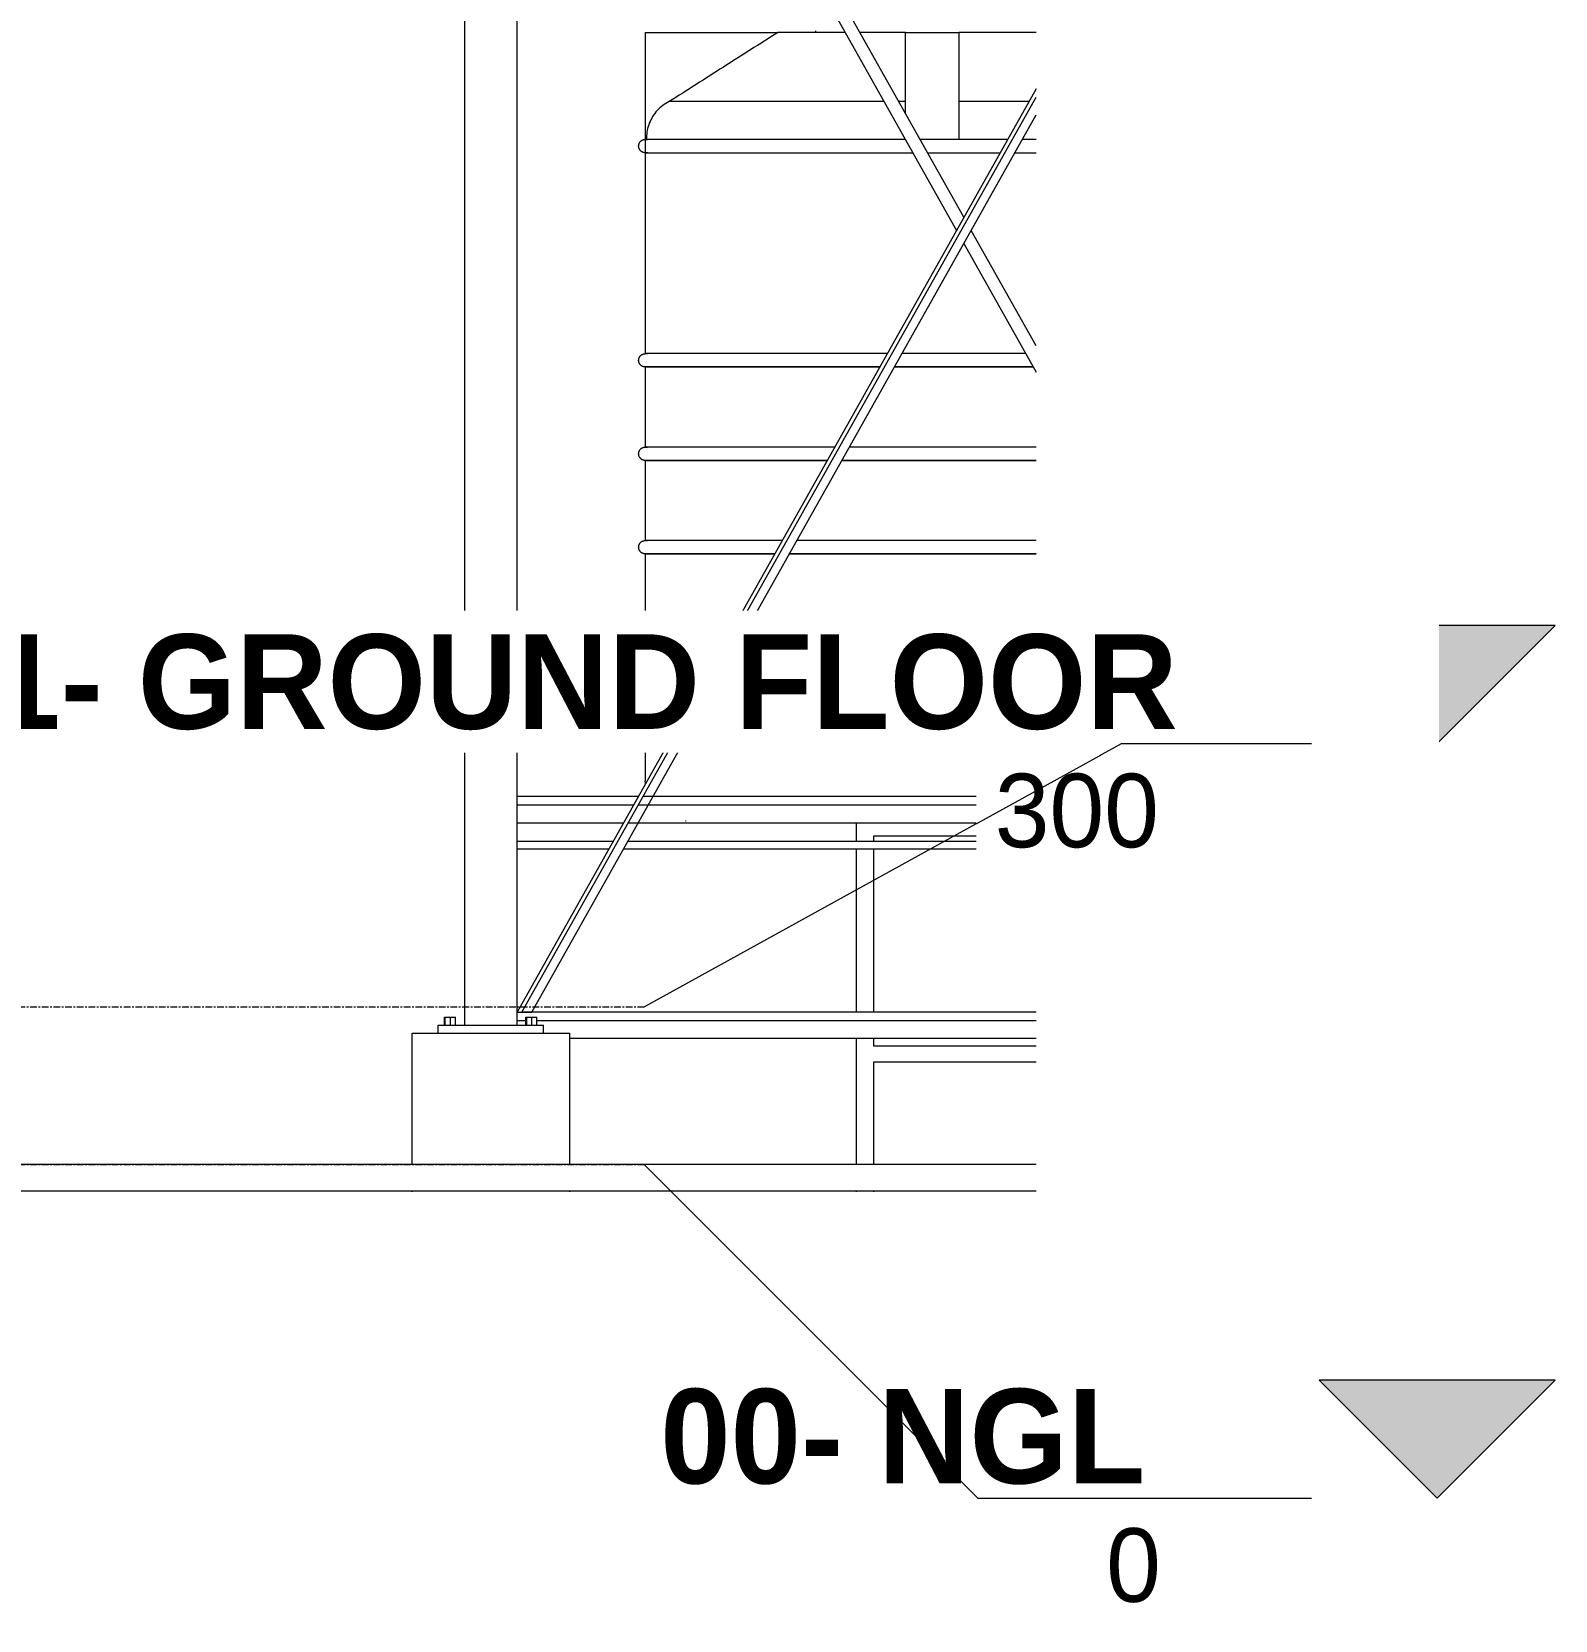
# Model space of a CAD drawing. Header units: inches. Extents: x 22 to 382261, y 22 to 371281.
# Drawn here: x 179547 to 182446, y 139423 to 142446 of the extents above; entities that cross this region are included whole.
import ezdxf

# ---------------------------------------------------------------- set-up
doc = ezdxf.new("R2010")
doc.units = ezdxf.units.IN
doc.header["$MEASUREMENT"] = 0
doc.linetypes.add('Grid Line 1_2_', pattern=[22.225, 12.7, -3.175, 3.175, -3.175])
for name, color, linetype, lineweight in [('A-FLOR', 192, 'Continuous', 9), ('A-FLOR-LEVL', 51, 'Continuous', 9), ('P-PIPE', 3, 'Continuous', 9)]:
    doc.layers.add(name, color=color, linetype=linetype, lineweight=lineweight)
doc.styles.add('Century Gothic', font='GOTHIC.TTF', dxfattribs={"height": 255})
doc.styles.add('Century Gothic_B', font='GOTHICB.TTF', dxfattribs={"height": 510})

# ---------------------------------------------------------------- blocks, each defined once
blk = doc.blocks.new('96M_High_Galvanize_Water_Tank_Frame_22788 - 96M_High_Galvanize_Water_Tank_Frame_22788-498790-Approach Elevation')
at = {"layer": 'P-PIPE'}
for p, q in [((10129.3, 6615), (10129.3, 265)), ((10229.3, 265), (10229.3, 6615)), ((11079.3, 1802.5), (10229.3, 3315)), ((10229.3, 3265), (11065.3, 1777.5)), ((10473.2, 2153.9), (10473.2, 1950.7)), ((10473.2, 2153.9), (10725.2, 2153.9)), ((10853.4, 2153.9), (10725.2, 2153.9)), ((10797.1, 2157), (10797.1, 2153.9)), ((10968.5, 2153.9), (10882, 2153.9)), ((10968.5, 1999.7), (10968.5, 2153.9)), ((10968.5, 2153.9), (11070.1, 2153.9)), ((11217.3, 2153.9), (11070.1, 2153.9)), ((11070.1, 2153.9), (11070.1, 1950.7)), ((11216.8, 2047.1), (10229.3, 290)), ((10238.3, 290), (11216.8, 2031.1)), ((10257.4, 289.9), (11216.8, 1997.1)), ((10927.5, 2022.4), (10518.5, 2022.4)), ((10968.5, 2022.4), (10955.7, 2022.4)), ((11202.9, 2022.4), (11070.1, 2022.4)), ((10473.2, 1950.7), (10473.2, 1542.9)), ((10473.2, 1950.7), (10475.6, 1950.7)), ((10475.6, 1953.9), (10475.6, 1950.7)), ((10489.3, 1950.7), (10486.9, 1950.7)), ((10518.1, 1950.7), (10508.4, 1950.7)), ((10554.7, 1950.7), (10540.3, 1950.7)), ((10599.7, 1950.7), (10582.1, 1950.7)), ((10652.5, 1950.7), (10634.5, 1950.7)), ((10711.7, 1950.7), (10708.1, 1950.7)), ((10799, 1950.7), (10777.6, 1950.7)), ((10874.9, 1950.7), (10848.1, 1950.7)), ((10951, 1950.7), (10922.5, 1950.7)), ((11019.3, 1950.7), (10996.1, 1950.7)), ((11070.1, 1950.7), (11019.3, 1950.7)), ((11120.7, 1950.7), (11086.4, 1950.7)), ((11197.2, 1950.7), (11190.9, 1950.7)), ((10473.2, 1926), (10473.2, 1542.9)), ((10473.3, 1925.3), (10473.2, 1925.3)), ((10486.9, 1925.3), (10489.1, 1925.3)), ((10508.6, 1925.3), (10517.6, 1925.3)), ((10540.7, 1925.3), (10554.2, 1925.3)), ((10582.8, 1925.3), (10599.2, 1925.3)), ((10635.3, 1925.3), (10652.2, 1925.3)), ((10708.3, 1925.3), (10711.7, 1925.3)), ((10777.9, 1925.3), (10797.9, 1925.3)), ((10848.7, 1925.3), (10873.9, 1925.3)), ((10923.5, 1925.3), (10950.2, 1925.3)), ((11087.3, 1925.3), (11119.5, 1925.3)), ((11176.5, 1925.3), (11196.1, 1925.3)), ((11216.8, 1557.9), (11093.4, 1777.5)), ((11079.3, 1752.5), (11216.8, 1507.9)), ((10473.2, 1542.9), (10473.7, 1542.9)), ((10474.8, 1542.9), (10473.2, 1542.9)), ((10933.3, 1542.9), (10473.2, 1542.9)), ((11019.3, 1542.9), (10961.4, 1542.9)), ((11197.5, 1542.9), (11019.3, 1542.9)), ((10473.2, 1517.5), (10473.7, 1517.5)), ((10473.2, 1517.5), (10473.2, 1365.1)), ((10474.8, 1517.5), (10473.2, 1517.5)), ((10473.2, 1517.5), (10473.2, 1365.1)), ((10918.9, 1517.5), (10473.2, 1517.5)), ((11019.3, 1517.5), (10947.2, 1517.5)), ((11212, 1517.5), (11019.3, 1517.5)), ((10473.2, 1365.1), (10473.7, 1365.1)), ((10474.8, 1365.1), (10473.2, 1365.1)), ((10833, 1365.1), (10473.2, 1365.1)), ((11019.3, 1365.1), (10861.5, 1365.1)), ((11217.3, 1365.1), (11019.3, 1365.1)), ((10473.2, 1339.7), (10473.7, 1339.7)), ((10473.2, 1339.7), (10473.2, 1187.3)), ((10474.8, 1339.7), (10473.2, 1339.7)), ((10473.2, 1339.7), (10473.2, 1187.3)), ((10818.7, 1339.7), (10473.2, 1339.7)), ((11019.3, 1339.7), (10847, 1339.7)), ((11217.3, 1339.7), (11019.3, 1339.7)), ((10473.2, 1187.3), (10473.7, 1187.3)), ((10474.8, 1187.3), (10473.2, 1187.3)), ((10732.9, 1187.3), (10473.2, 1187.3)), ((11019.3, 1187.3), (10761, 1187.3)), ((11217.3, 1187.3), (11019.3, 1187.3)), ((10473.2, 1161.9), (10473.7, 1161.9)), ((10473.2, 1161.9), (10473.2, 1009.5)), ((10474.8, 1161.9), (10473.2, 1161.9)), ((10473.2, 1161.9), (10473.2, 1009.5)), ((10719, 1161.9), (10473.2, 1161.9)), ((11019.3, 1161.9), (10746.6, 1161.9)), ((11217.3, 1161.9), (11019.3, 1161.9)), ((10473.2, 1009.5), (10473.7, 1009.5)), ((10474.8, 1009.5), (10473.2, 1009.5)), ((10632.8, 1009.5), (10473.2, 1009.5)), ((11019.3, 1009.5), (10661.1, 1009.5)), ((11217.3, 1009.5), (11019.3, 1009.5)), ((10473.2, 984.1), (10473.7, 984.1)), ((10473.2, 984.1), (10473.2, 831.7)), ((10474.8, 984.1), (10473.2, 984.1)), ((10473.2, 984.1), (10473.2, 831.7)), ((10618.3, 984.1), (10473.2, 984.1)), ((11019.3, 984.1), (10647.9, 984.1)), ((11217.3, 984.1), (11019.3, 984.1)), ((10473.2, 831.7), (10473.7, 831.7)), ((10474.8, 831.7), (10473.2, 831.7)), ((10532.5, 831.7), (10473.2, 831.7)), ((11019.3, 831.7), (10560.7, 831.7)), ((11217.3, 831.7), (11019.3, 831.7)), ((10473.2, 806.3), (10473.7, 806.3)), ((10473.2, 806.3), (10473.2, 730.1)), ((10474.8, 806.3), (10473.2, 806.3)), ((10473.2, 806.3), (10473.2, 730.1)), ((10518.4, 806.3), (10473.2, 806.3)), ((11019.3, 806.3), (10547.4, 806.3)), ((11217.3, 806.3), (11019.3, 806.3)), ((10459.7, 700), (10229.3, 700)), ((10459.7, 700), (10229.3, 700)), ((11216.8, 700), (10469.9, 700)), ((11216.8, 700), (10469.9, 700)), ((10229.3, 684), (10450.7, 684)), ((10459.7, 684), (11216.8, 684)), ((10229.3, 650), (10431.6, 650)), ((10440.6, 650), (11216.8, 650)), ((10550, 653.9), (10549.5, 653.9)), ((10549.8, 653.9), (10550.9, 653.9)), ((10874.3, 650), (10874.3, 615)), ((10229.3, 615), (10412, 615)), ((10440.1, 615), (11216.8, 615)), ((10908.2, 615), (10908.2, 625)), ((10908.2, 625), (11216.8, 625)), ((10403.5, 600), (10229.3, 600)), ((11216.8, 600), (10431.6, 600)), ((10874.3, 600), (10874.3, 290)), ((10908.2, 290), (10908.2, 600)), ((10090.9, 280), (10091.9, 280)), ((10090.9, 265), (10090.9, 280)), ((10091.9, 280), (10102.4, 280)), ((10091.9, 280), (10091.9, 265)), ((10102.4, 280), (10111.8, 280)), ((10102.4, 265), (10102.4, 280)), ((10111.8, 265), (10111.8, 280)), ((10229.3, 290), (10238.3, 290)), ((10229.3, 289.9), (10257.4, 289.9)), ((10229.3, 274), (10245.9, 274)), ((11216.8, 290), (10238.3, 290)), ((11216.8, 290), (10238.3, 290)), ((10245.9, 280), (10246.9, 280)), ((10245.9, 265), (10245.9, 280)), ((10246.9, 280), (10257.4, 280)), ((10246.9, 280), (10246.9, 265)), ((10257.4, 280), (10266.8, 280)), ((10257.4, 265), (10257.4, 280)), ((10266.8, 265), (10266.8, 280)), ((10266.8, 274), (11216.8, 274)), ((10029.3, 250), (10329.3, 250)), ((10029.3, 0), (10029.3, 250)), ((10079.3, 265), (10279.3, 265)), ((10079.3, 250), (10079.3, 265)), ((10279.3, 250), (10279.3, 265)), ((10329.3, 0), (10329.3, 250)), ((10329.3, 240), (11216.8, 240)), ((10874.3, 240), (10874.3, 0)), ((10908.2, 225), (10908.2, 240)), ((11216.8, 225), (10908.2, 225)), ((10908.2, 0), (10908.2, 195)), ((10908.2, 195), (11216.8, 195)), ((10029.3, -52.1), (10029.3, -50)), ((10329.3, -52.1), (10329.3, -50)), ((10874.3, -50), (10874.3, -52.1)), ((10908.2, -52.1), (10908.2, -50))]:
    blk.add_line(p, q, dxfattribs=at)
at = {"layer": 'P-PIPE', "flags": 128}
for points in [[(10473.2, 1925.3), (10472.7, 1925.3), (10472.2, 1925.3), (10471.7, 1925.3), (10471.2, 1925.4), (10470.7, 1925.5), (10470.2, 1925.6), (10469.7, 1925.7), (10469.2, 1925.9), (10468.8, 1926.1), (10468.3, 1926.3), (10467.8, 1926.5), (10467.4, 1926.7), (10466.9, 1926.9), (10466.5, 1927.2), (10466.1, 1927.5), (10465.6, 1927.8), (10465.2, 1928.1), (10464.9, 1928.4), (10464.5, 1928.7), (10464.1, 1929.1), (10463.8, 1929.5), (10463.4, 1929.9), (10463.1, 1930.3), (10462.8, 1930.7), (10462.5, 1931.1), (10462.3, 1931.5), (10462, 1932), (10461.8, 1932.4), (10461.6, 1932.9), (10461.4, 1933.3), (10461.2, 1933.8), (10461.1, 1934.3), (10460.9, 1934.8), (10460.8, 1935.3), (10460.7, 1935.8), (10460.6, 1936.3), (10460.6, 1936.8), (10460.5, 1937.3), (10460.5, 1937.8), (10460.5, 1938.3), (10460.6, 1938.8), (10460.6, 1939.3), (10460.7, 1939.8), (10460.8, 1940.3), (10460.9, 1940.8), (10461, 1941.3), (10461.1, 1941.8), (10461.3, 1942.3), (10461.5, 1942.8), (10461.7, 1943.2), (10461.9, 1943.7), (10462.1, 1944.1), (10462.4, 1944.6), (10462.7, 1945), (10463, 1945.4), (10463.3, 1945.8), (10463.6, 1946.2), (10463.9, 1946.6), (10464.3, 1947), (10464.6, 1947.3), (10465, 1947.7), (10465.4, 1948), (10465.8, 1948.3), (10466.2, 1948.6), (10466.7, 1948.8), (10467.1, 1949.1), (10467.6, 1949.3), (10468, 1949.5), (10468.5, 1949.7), (10469, 1949.9), (10469.5, 1950.1), (10469.9, 1950.2), (10470.4, 1950.3), (10470.9, 1950.4), (10471.4, 1950.5), (10471.9, 1950.6), (10472.4, 1950.6), (10473, 1950.6), (10473.2, 1950.7)], [(10462.3, 1931.5), (10462, 1932), (10461.8, 1932.4), (10461.6, 1932.9), (10461.4, 1933.3), (10461.2, 1933.8), (10461.1, 1934.3), (10460.9, 1934.8), (10460.8, 1935.3), (10460.7, 1935.8), (10460.6, 1936.3), (10460.6, 1936.8), (10460.5, 1937.3), (10460.5, 1937.8), (10460.5, 1938.3), (10460.6, 1938.8), (10460.6, 1939.3), (10460.7, 1939.8), (10460.8, 1940.3), (10460.9, 1940.8), (10461, 1941.3), (10461.1, 1941.8), (10461.3, 1942.3), (10461.5, 1942.8), (10461.7, 1943.2), (10461.9, 1943.7), (10462.1, 1944.1), (10462.4, 1944.6)], [(10463, 1945.4), (10463.3, 1945.8), (10463.6, 1946.2), (10463.9, 1946.6), (10464.3, 1947), (10464.6, 1947.3), (10465, 1947.7), (10465.4, 1948), (10465.8, 1948.3), (10466.2, 1948.6), (10466.7, 1948.8), (10467.1, 1949.1), (10467.6, 1949.3), (10468, 1949.5), (10468.5, 1949.7), (10469, 1949.9), (10469.5, 1950.1), (10469.9, 1950.2), (10470.4, 1950.3), (10470.9, 1950.4), (10471.4, 1950.5), (10471.9, 1950.6), (10472.4, 1950.6), (10473, 1950.6), (10473.2, 1950.7)], [(10968, 1950.7), (10954, 1950.7), (10932.3, 1950.7), (10910.8, 1950.7), (10889.5, 1950.7), (10868.4, 1950.7), (10847.5, 1950.7), (10826.9, 1950.7), (10806.7, 1950.7), (10786.7, 1950.7), (10767.1, 1950.7), (10748, 1950.7), (10729.2, 1950.7), (10711, 1950.7), (10693.2, 1950.7), (10675.9, 1950.7), (10659.2, 1950.7), (10643.1, 1950.7), (10627.6, 1950.7), (10612.7, 1950.7), (10598.4, 1950.7), (10584.8, 1950.7), (10572, 1950.7), (10559.8, 1950.7), (10548.4, 1950.7), (10537.7, 1950.7), (10527.8, 1950.7), (10518.7, 1950.7), (10510.3, 1950.7), (10502.8, 1950.7), (10496.2, 1950.7), (10490.3, 1950.7), (10485.3, 1950.7), (10481.2, 1950.7), (10477.9, 1950.7), (10475.5, 1950.7), (10473.9, 1950.7), (10473.3, 1950.7), (10473.2, 1950.7)], [(10473.2, 1950.7), (10473.7, 1950.7), (10475, 1950.7), (10477.2, 1950.7)], [(11019.3, 1950.7), (10997.5, 1950.7), (10996.1, 1950.7)], [(11162.6, 1950.7), (11154.9, 1950.7), (11133.6, 1950.7), (11112.1, 1950.7), (11090.5, 1950.7), (11068.8, 1950.7), (11047.1, 1950.7), (11025.2, 1950.7), (11019.3, 1950.7)], [(11216.8, 1950.7), (11196.7, 1950.7), (11190.7, 1950.7)], [(10473.2, 1925.3), (10472.7, 1925.3), (10472.2, 1925.3), (10471.7, 1925.3), (10471.2, 1925.4), (10470.7, 1925.5), (10470.2, 1925.6), (10469.7, 1925.7), (10469.2, 1925.9), (10468.8, 1926.1), (10468.3, 1926.3), (10467.8, 1926.5), (10467.4, 1926.7), (10466.9, 1926.9), (10466.5, 1927.2), (10466.1, 1927.5), (10465.6, 1927.8), (10465.2, 1928.1), (10464.9, 1928.4), (10464.5, 1928.7), (10464.1, 1929.1), (10463.8, 1929.5), (10463.4, 1929.9), (10463.1, 1930.3), (10462.8, 1930.7)], [(10477.9, 1925.3), (10475.5, 1925.3), (10473.9, 1925.3), (10473.3, 1925.3), (10473.2, 1925.3)], [(10473.2, 1925.3), (10473.7, 1925.3), (10475, 1925.3), (10477.2, 1925.3), (10480.2, 1925.3), (10484.1, 1925.3), (10488.9, 1925.3), (10494.5, 1925.3), (10500.9, 1925.3), (10508.2, 1925.3), (10516.3, 1925.3), (10525.2, 1925.3), (10534.9, 1925.3), (10545.4, 1925.3), (10556.6, 1925.3), (10568.6, 1925.3), (10581.3, 1925.3), (10594.7, 1925.3), (10608.8, 1925.3), (10623.5, 1925.3), (10638.9, 1925.3), (10654.8, 1925.3), (10671.4, 1925.3), (10688.5, 1925.3), (10706.1, 1925.3), (10724.3, 1925.3), (10742.9, 1925.3), (10761.9, 1925.3), (10781.4, 1925.3), (10801.2, 1925.3), (10821.4, 1925.3), (10842, 1925.3), (10862.8, 1925.3), (10883.8, 1925.3), (10905.1, 1925.3), (10926.5, 1925.3), (10948.1, 1925.3), (10969.8, 1925.3), (10982.2, 1925.3)], [(11010.3, 1925.3), (11013.4, 1925.3), (11019.3, 1925.3)], [(11019.3, 1925.3), (11041.2, 1925.3), (11063, 1925.3), (11084.7, 1925.3), (11106.3, 1925.3), (11127.8, 1925.3), (11148.3, 1925.3)], [(11176.4, 1925.3), (11191.1, 1925.3), (11211.7, 1925.3), (11216.8, 1925.3)], [(10473.2, 1517.5), (10472.7, 1517.5), (10472.2, 1517.5), (10471.7, 1517.5), (10471.2, 1517.6), (10470.7, 1517.7), (10470.2, 1517.8), (10469.7, 1517.9), (10469.2, 1518.1), (10468.8, 1518.3), (10468.3, 1518.5), (10467.8, 1518.7), (10467.4, 1518.9), (10466.9, 1519.1), (10466.5, 1519.4), (10466.1, 1519.7), (10465.6, 1520), (10465.2, 1520.3), (10464.9, 1520.6), (10464.5, 1520.9), (10464.1, 1521.3), (10463.8, 1521.7), (10463.4, 1522.1), (10463.1, 1522.5), (10462.8, 1522.9), (10462.5, 1523.3), (10462.3, 1523.7), (10462, 1524.2), (10461.8, 1524.6), (10461.6, 1525.1), (10461.4, 1525.5), (10461.2, 1526), (10461.1, 1526.5), (10460.9, 1527), (10460.8, 1527.5), (10460.7, 1528), (10460.6, 1528.5), (10460.6, 1529), (10460.5, 1529.5), (10460.5, 1530), (10460.5, 1530.5), (10460.6, 1531), (10460.6, 1531.5), (10460.7, 1532), (10460.8, 1532.5), (10460.9, 1533), (10461, 1533.5), (10461.1, 1534), (10461.3, 1534.5), (10461.5, 1535), (10461.7, 1535.4), (10461.9, 1535.9), (10462.1, 1536.3), (10462.4, 1536.8), (10462.7, 1537.2), (10463, 1537.6), (10463.3, 1538), (10463.6, 1538.4), (10463.9, 1538.8), (10464.3, 1539.2), (10464.6, 1539.5), (10465, 1539.9), (10465.4, 1540.2), (10465.8, 1540.5), (10466.2, 1540.8), (10466.7, 1541), (10467.1, 1541.3), (10467.6, 1541.5), (10468, 1541.7), (10468.5, 1541.9), (10469, 1542.1), (10469.5, 1542.3), (10469.9, 1542.4), (10470.4, 1542.5), (10470.9, 1542.6), (10471.4, 1542.7), (10471.9, 1542.8), (10472.4, 1542.8), (10473, 1542.8), (10473.2, 1542.9)], [(10466.2, 1540.8), (10466.7, 1541), (10467.1, 1541.3), (10467.6, 1541.5), (10468, 1541.7), (10468.5, 1541.9), (10469, 1542.1), (10469.5, 1542.3), (10469.9, 1542.4), (10470.4, 1542.5), (10470.9, 1542.6), (10471.4, 1542.7), (10471.9, 1542.8), (10472.4, 1542.8), (10473, 1542.8), (10473.2, 1542.9)], [(10473.9, 1542.9), (10473.3, 1542.9), (10473.2, 1542.9)], [(10932.3, 1542.9), (10910.8, 1542.9), (10889.5, 1542.9), (10868.4, 1542.9), (10847.5, 1542.9), (10826.9, 1542.9), (10806.7, 1542.9), (10786.7, 1542.9), (10767.1, 1542.9), (10748, 1542.9), (10729.2, 1542.9), (10711, 1542.9), (10693.2, 1542.9), (10675.9, 1542.9), (10659.2, 1542.9), (10643.1, 1542.9), (10627.6, 1542.9), (10612.7, 1542.9), (10598.4, 1542.9), (10584.8, 1542.9), (10572, 1542.9), (10559.8, 1542.9), (10548.4, 1542.9), (10537.7, 1542.9), (10527.8, 1542.9), (10518.7, 1542.9), (10510.3, 1542.9), (10502.8, 1542.9), (10496.2, 1542.9), (10490.3, 1542.9), (10485.3, 1542.9), (10481.2, 1542.9), (10477.9, 1542.9), (10475.5, 1542.9), (10473.9, 1542.9), (10473.3, 1542.9), (10473.2, 1542.9)], [(10473.2, 1542.9), (10473.7, 1542.9), (10475, 1542.9), (10477.2, 1542.9)], [(11019.3, 1542.9), (10997.5, 1542.9), (10975.7, 1542.9), (10961.5, 1542.9)], [(11196.7, 1542.9), (11175.9, 1542.9), (11154.9, 1542.9), (11133.6, 1542.9), (11112.1, 1542.9), (11090.5, 1542.9), (11068.8, 1542.9), (11047.1, 1542.9), (11025.2, 1542.9), (11019.3, 1542.9)], [(10473.2, 1517.5), (10472.7, 1517.5), (10472.2, 1517.5), (10471.7, 1517.5), (10471.2, 1517.6), (10470.7, 1517.7), (10470.2, 1517.8), (10469.7, 1517.9), (10469.2, 1518.1), (10468.8, 1518.3), (10468.3, 1518.5), (10467.8, 1518.7), (10467.4, 1518.9), (10466.9, 1519.1), (10466.5, 1519.4), (10466.1, 1519.7), (10465.6, 1520), (10465.2, 1520.3), (10464.9, 1520.6), (10464.5, 1520.9), (10464.1, 1521.3), (10463.8, 1521.7), (10463.4, 1522.1), (10463.1, 1522.5), (10462.8, 1522.9), (10462.5, 1523.3), (10462.3, 1523.7), (10462, 1524.2), (10461.8, 1524.6), (10461.6, 1525.1), (10461.4, 1525.5), (10461.2, 1526), (10461.1, 1526.5), (10460.9, 1527), (10460.8, 1527.5), (10460.7, 1528), (10460.6, 1528.5), (10460.6, 1529), (10460.5, 1529.5), (10460.5, 1530), (10460.5, 1530.5), (10460.6, 1531), (10460.6, 1531.5)], [(10460.8, 1532.5), (10460.9, 1533), (10461, 1533.5), (10461.1, 1534)], [(10473.9, 1517.5), (10473.3, 1517.5), (10473.2, 1517.5)], [(10477.9, 1517.5), (10475.5, 1517.5), (10473.9, 1517.5), (10473.3, 1517.5), (10473.2, 1517.5)], [(10473.2, 1517.5), (10473.7, 1517.5), (10475, 1517.5), (10477.2, 1517.5), (10480.2, 1517.5), (10484.1, 1517.5), (10488.9, 1517.5), (10494.5, 1517.5), (10500.9, 1517.5), (10508.2, 1517.5), (10516.3, 1517.5), (10525.2, 1517.5), (10534.9, 1517.5), (10545.4, 1517.5), (10556.6, 1517.5), (10568.6, 1517.5), (10581.3, 1517.5), (10594.7, 1517.5), (10608.8, 1517.5), (10623.5, 1517.5), (10638.9, 1517.5), (10654.8, 1517.5), (10671.4, 1517.5), (10688.5, 1517.5), (10706.1, 1517.5), (10724.3, 1517.5), (10742.9, 1517.5), (10761.9, 1517.5), (10781.4, 1517.5), (10801.2, 1517.5), (10821.4, 1517.5), (10842, 1517.5), (10862.8, 1517.5), (10883.8, 1517.5), (10905.1, 1517.5), (10919.1, 1517.5)], [(10948.1, 1517.5), (10969.8, 1517.5), (10991.6, 1517.5), (11013.4, 1517.5), (11019.3, 1517.5)], [(11019.3, 1517.5), (11041.2, 1517.5), (11063, 1517.5), (11084.7, 1517.5), (11106.3, 1517.5), (11127.8, 1517.5), (11149.1, 1517.5), (11170.2, 1517.5), (11191.1, 1517.5), (11211.4, 1517.5)], [(10473.2, 1339.7), (10472.7, 1339.7), (10472.2, 1339.7), (10471.7, 1339.7), (10471.2, 1339.8), (10470.7, 1339.9), (10470.2, 1340), (10469.7, 1340.1), (10469.2, 1340.3), (10468.8, 1340.5), (10468.3, 1340.7), (10467.8, 1340.9), (10467.4, 1341.1), (10466.9, 1341.3), (10466.5, 1341.6), (10466.1, 1341.9), (10465.6, 1342.2), (10465.2, 1342.5), (10464.9, 1342.8), (10464.5, 1343.1), (10464.1, 1343.5), (10463.8, 1343.9), (10463.4, 1344.3), (10463.1, 1344.7), (10462.8, 1345.1), (10462.5, 1345.5), (10462.3, 1345.9), (10462, 1346.4), (10461.8, 1346.8), (10461.6, 1347.3), (10461.4, 1347.7), (10461.2, 1348.2), (10461.1, 1348.7), (10460.9, 1349.2), (10460.8, 1349.7), (10460.7, 1350.2), (10460.6, 1350.7), (10460.6, 1351.2), (10460.5, 1351.7), (10460.5, 1352.2), (10460.5, 1352.7), (10460.6, 1353.2), (10460.6, 1353.7), (10460.7, 1354.2), (10460.8, 1354.7), (10460.9, 1355.2), (10461, 1355.7), (10461.1, 1356.2), (10461.3, 1356.7), (10461.5, 1357.2), (10461.7, 1357.6), (10461.9, 1358.1), (10462.1, 1358.5), (10462.4, 1359), (10462.7, 1359.4), (10463, 1359.8), (10463.3, 1360.2), (10463.6, 1360.6), (10463.9, 1361), (10464.3, 1361.4), (10464.6, 1361.7), (10465, 1362.1), (10465.4, 1362.4), (10465.8, 1362.7), (10466.2, 1363), (10466.7, 1363.2), (10467.1, 1363.5), (10467.6, 1363.7), (10468, 1363.9), (10468.5, 1364.1), (10469, 1364.3), (10469.5, 1364.5), (10469.9, 1364.6), (10470.4, 1364.7), (10470.9, 1364.8), (10471.4, 1364.9), (10471.9, 1365), (10472.4, 1365), (10473, 1365), (10473.2, 1365.1)], [(10466.2, 1363), (10466.7, 1363.2), (10467.1, 1363.5), (10467.6, 1363.7), (10468, 1363.9), (10468.5, 1364.1), (10469, 1364.3), (10469.5, 1364.5), (10469.9, 1364.6), (10470.4, 1364.7), (10470.9, 1364.8), (10471.4, 1364.9), (10471.9, 1365), (10472.4, 1365), (10473, 1365), (10473.2, 1365.1)], [(10473.9, 1365.1), (10473.3, 1365.1), (10473.2, 1365.1)], [(10833.5, 1365.1), (10826.9, 1365.1), (10806.7, 1365.1), (10786.7, 1365.1), (10767.1, 1365.1), (10748, 1365.1), (10729.2, 1365.1), (10711, 1365.1), (10693.2, 1365.1), (10675.9, 1365.1), (10659.2, 1365.1), (10643.1, 1365.1), (10627.6, 1365.1), (10612.7, 1365.1), (10598.4, 1365.1), (10584.8, 1365.1), (10572, 1365.1), (10559.8, 1365.1), (10548.4, 1365.1), (10537.7, 1365.1), (10527.8, 1365.1), (10518.7, 1365.1), (10510.3, 1365.1), (10502.8, 1365.1), (10496.2, 1365.1), (10490.3, 1365.1), (10485.3, 1365.1), (10481.2, 1365.1), (10477.9, 1365.1), (10475.5, 1365.1), (10473.9, 1365.1), (10473.3, 1365.1), (10473.2, 1365.1)], [(10473.2, 1365.1), (10473.7, 1365.1), (10475, 1365.1), (10477.2, 1365.1)], [(11019.3, 1365.1), (10997.5, 1365.1), (10975.7, 1365.1), (10954, 1365.1), (10932.3, 1365.1), (10910.8, 1365.1), (10889.5, 1365.1), (10868.4, 1365.1), (10861.6, 1365.1)], [(11216.8, 1365.1), (11196.7, 1365.1), (11175.9, 1365.1), (11154.9, 1365.1), (11133.6, 1365.1), (11112.1, 1365.1), (11090.5, 1365.1), (11068.8, 1365.1), (11047.1, 1365.1), (11025.2, 1365.1), (11019.3, 1365.1)], [(10473.2, 1339.7), (10472.7, 1339.7), (10472.2, 1339.7), (10471.7, 1339.7), (10471.2, 1339.8), (10470.7, 1339.9), (10470.2, 1340), (10469.7, 1340.1), (10469.2, 1340.3), (10468.8, 1340.5), (10468.3, 1340.7), (10467.8, 1340.9), (10467.4, 1341.1), (10466.9, 1341.3), (10466.5, 1341.6), (10466.1, 1341.9), (10465.6, 1342.2), (10465.2, 1342.5), (10464.9, 1342.8), (10464.5, 1343.1), (10464.1, 1343.5), (10463.8, 1343.9), (10463.4, 1344.3), (10463.1, 1344.7), (10462.8, 1345.1), (10462.5, 1345.5), (10462.3, 1345.9), (10462, 1346.4), (10461.8, 1346.8), (10461.6, 1347.3), (10461.4, 1347.7), (10461.2, 1348.2), (10461.1, 1348.7), (10460.9, 1349.2), (10460.8, 1349.7), (10460.7, 1350.2), (10460.6, 1350.7), (10460.6, 1351.2), (10460.5, 1351.7), (10460.5, 1352.2), (10460.5, 1352.7), (10460.6, 1353.2), (10460.6, 1353.7)], [(10460.8, 1354.7), (10460.9, 1355.2), (10461, 1355.7), (10461.1, 1356.2)], [(10473.9, 1339.7), (10473.3, 1339.7), (10473.2, 1339.7)], [(10477.9, 1339.7), (10475.5, 1339.7), (10473.9, 1339.7), (10473.3, 1339.7), (10473.2, 1339.7)], [(10473.2, 1339.7), (10473.7, 1339.7), (10475, 1339.7), (10477.2, 1339.7), (10480.2, 1339.7), (10484.1, 1339.7), (10488.9, 1339.7), (10494.5, 1339.7), (10500.9, 1339.7), (10508.2, 1339.7), (10516.3, 1339.7), (10525.2, 1339.7), (10534.9, 1339.7), (10545.4, 1339.7), (10556.6, 1339.7), (10568.6, 1339.7), (10581.3, 1339.7), (10594.7, 1339.7), (10608.8, 1339.7), (10623.5, 1339.7), (10638.9, 1339.7), (10654.8, 1339.7), (10671.4, 1339.7), (10688.5, 1339.7), (10706.1, 1339.7), (10724.3, 1339.7), (10742.9, 1339.7), (10761.9, 1339.7), (10781.4, 1339.7), (10801.2, 1339.7), (10819.2, 1339.7)], [(10847.3, 1339.7), (10862.8, 1339.7), (10883.8, 1339.7), (10905.1, 1339.7), (10926.5, 1339.7), (10948.1, 1339.7), (10969.8, 1339.7), (10991.6, 1339.7), (11013.4, 1339.7), (11019.3, 1339.7)], [(11019.3, 1339.7), (11041.2, 1339.7), (11063, 1339.7), (11084.7, 1339.7), (11106.3, 1339.7), (11127.8, 1339.7), (11149.1, 1339.7), (11170.2, 1339.7), (11191.1, 1339.7), (11211.7, 1339.7), (11216.8, 1339.7)], [(10473.2, 1161.9), (10472.7, 1161.9), (10472.2, 1161.9), (10471.7, 1161.9), (10471.2, 1162), (10470.7, 1162.1), (10470.2, 1162.2), (10469.7, 1162.3), (10469.2, 1162.5), (10468.8, 1162.7), (10468.3, 1162.9), (10467.8, 1163.1), (10467.4, 1163.3), (10466.9, 1163.5), (10466.5, 1163.8), (10466.1, 1164.1), (10465.6, 1164.4), (10465.2, 1164.7), (10464.9, 1165), (10464.5, 1165.3), (10464.1, 1165.7), (10463.8, 1166.1), (10463.4, 1166.5), (10463.1, 1166.9), (10462.8, 1167.3), (10462.5, 1167.7), (10462.3, 1168.1), (10462, 1168.6), (10461.8, 1169), (10461.6, 1169.5), (10461.4, 1169.9), (10461.2, 1170.4), (10461.1, 1170.9), (10460.9, 1171.4), (10460.8, 1171.9), (10460.7, 1172.4), (10460.6, 1172.9), (10460.6, 1173.4), (10460.5, 1173.9), (10460.5, 1174.4), (10460.5, 1174.9), (10460.6, 1175.4), (10460.6, 1175.9), (10460.7, 1176.4), (10460.8, 1176.9), (10460.9, 1177.4), (10461, 1177.9), (10461.1, 1178.4), (10461.3, 1178.9), (10461.5, 1179.4), (10461.7, 1179.8), (10461.9, 1180.3), (10462.1, 1180.7), (10462.4, 1181.2), (10462.7, 1181.6), (10463, 1182), (10463.3, 1182.4), (10463.6, 1182.8), (10463.9, 1183.2), (10464.3, 1183.6), (10464.6, 1183.9), (10465, 1184.3), (10465.4, 1184.6), (10465.8, 1184.9), (10466.2, 1185.2), (10466.7, 1185.4), (10467.1, 1185.7), (10467.6, 1185.9), (10468, 1186.1), (10468.5, 1186.3), (10469, 1186.5), (10469.5, 1186.7), (10469.9, 1186.8), (10470.4, 1186.9), (10470.9, 1187), (10471.4, 1187.1), (10471.9, 1187.2), (10472.4, 1187.2), (10473, 1187.2), (10473.2, 1187.3)], [(10466.2, 1185.2), (10466.7, 1185.4), (10467.1, 1185.7), (10467.6, 1185.9), (10468, 1186.1), (10468.5, 1186.3), (10469, 1186.5), (10469.5, 1186.7), (10469.9, 1186.8), (10470.4, 1186.9), (10470.9, 1187), (10471.4, 1187.1), (10471.9, 1187.2), (10472.4, 1187.2), (10473, 1187.2), (10473.2, 1187.3)], [(10473.9, 1187.3), (10473.3, 1187.3), (10473.2, 1187.3)], [(10733.6, 1187.3), (10729.2, 1187.3), (10711, 1187.3), (10693.2, 1187.3), (10675.9, 1187.3), (10659.2, 1187.3), (10643.1, 1187.3), (10627.6, 1187.3), (10612.7, 1187.3), (10598.4, 1187.3), (10584.8, 1187.3), (10572, 1187.3), (10559.8, 1187.3), (10548.4, 1187.3), (10537.7, 1187.3), (10527.8, 1187.3), (10518.7, 1187.3), (10510.3, 1187.3), (10502.8, 1187.3), (10496.2, 1187.3), (10490.3, 1187.3), (10485.3, 1187.3), (10481.2, 1187.3), (10477.9, 1187.3), (10475.5, 1187.3), (10473.9, 1187.3), (10473.3, 1187.3), (10473.2, 1187.3)], [(10473.2, 1187.3), (10473.7, 1187.3), (10475, 1187.3), (10477.2, 1187.3)], [(11019.3, 1187.3), (10997.5, 1187.3), (10975.7, 1187.3), (10954, 1187.3), (10932.3, 1187.3), (10910.8, 1187.3), (10889.5, 1187.3), (10868.4, 1187.3), (10847.5, 1187.3), (10826.9, 1187.3), (10806.7, 1187.3), (10786.7, 1187.3), (10767.1, 1187.3), (10761.7, 1187.3)], [(11216.8, 1187.3), (11196.7, 1187.3), (11175.9, 1187.3), (11154.9, 1187.3), (11133.6, 1187.3), (11112.1, 1187.3), (11090.5, 1187.3), (11068.8, 1187.3), (11047.1, 1187.3), (11025.2, 1187.3), (11019.3, 1187.3)], [(10473.2, 1161.9), (10472.7, 1161.9), (10472.2, 1161.9), (10471.7, 1161.9), (10471.2, 1162), (10470.7, 1162.1), (10470.2, 1162.2), (10469.7, 1162.3), (10469.2, 1162.5), (10468.8, 1162.7), (10468.3, 1162.9), (10467.8, 1163.1), (10467.4, 1163.3), (10466.9, 1163.5), (10466.5, 1163.8), (10466.1, 1164.1), (10465.6, 1164.4), (10465.2, 1164.7), (10464.9, 1165), (10464.5, 1165.3), (10464.1, 1165.7), (10463.8, 1166.1), (10463.4, 1166.5), (10463.1, 1166.9), (10462.8, 1167.3), (10462.5, 1167.7), (10462.3, 1168.1), (10462, 1168.6), (10461.8, 1169), (10461.6, 1169.5), (10461.4, 1169.9), (10461.2, 1170.4), (10461.1, 1170.9), (10460.9, 1171.4), (10460.8, 1171.9), (10460.7, 1172.4), (10460.6, 1172.9), (10460.6, 1173.4), (10460.5, 1173.9), (10460.5, 1174.4), (10460.5, 1174.9), (10460.6, 1175.4), (10460.6, 1175.9)], [(10460.8, 1176.9), (10460.9, 1177.4), (10461, 1177.9), (10461.1, 1178.4)], [(10473.9, 1161.9), (10473.3, 1161.9), (10473.2, 1161.9)], [(10477.9, 1161.9), (10475.5, 1161.9), (10473.9, 1161.9), (10473.3, 1161.9), (10473.2, 1161.9)], [(10473.2, 1161.9), (10473.7, 1161.9), (10475, 1161.9), (10477.2, 1161.9), (10480.2, 1161.9), (10484.1, 1161.9), (10488.9, 1161.9), (10494.5, 1161.9), (10500.9, 1161.9), (10508.2, 1161.9), (10516.3, 1161.9), (10525.2, 1161.9), (10534.9, 1161.9), (10545.4, 1161.9), (10556.6, 1161.9), (10568.6, 1161.9), (10581.3, 1161.9), (10594.7, 1161.9), (10608.8, 1161.9), (10623.5, 1161.9), (10638.9, 1161.9), (10654.8, 1161.9), (10671.4, 1161.9), (10688.5, 1161.9), (10706.1, 1161.9), (10719.3, 1161.9)], [(10747.4, 1161.9), (10761.9, 1161.9), (10781.4, 1161.9), (10801.2, 1161.9), (10821.4, 1161.9), (10842, 1161.9), (10862.8, 1161.9), (10883.8, 1161.9), (10905.1, 1161.9), (10926.5, 1161.9), (10948.1, 1161.9), (10969.8, 1161.9), (10991.6, 1161.9), (11013.4, 1161.9), (11019.3, 1161.9)], [(11019.3, 1161.9), (11041.2, 1161.9), (11063, 1161.9), (11084.7, 1161.9), (11106.3, 1161.9), (11127.8, 1161.9), (11149.1, 1161.9), (11170.2, 1161.9), (11191.1, 1161.9), (11211.7, 1161.9), (11216.8, 1161.9)], [(10473.2, 984.1), (10472.7, 984.1), (10472.2, 984.1), (10471.7, 984.1), (10471.2, 984.2), (10470.7, 984.3), (10470.2, 984.4), (10469.7, 984.5), (10469.2, 984.7), (10468.8, 984.9), (10468.3, 985.1), (10467.8, 985.3), (10467.4, 985.5), (10466.9, 985.7), (10466.5, 986), (10466.1, 986.3), (10465.6, 986.6), (10465.2, 986.9), (10464.9, 987.2), (10464.5, 987.5), (10464.1, 987.9), (10463.8, 988.3), (10463.4, 988.7), (10463.1, 989.1), (10462.8, 989.5), (10462.5, 989.9), (10462.3, 990.3), (10462, 990.8), (10461.8, 991.2), (10461.6, 991.7), (10461.4, 992.1), (10461.2, 992.6), (10461.1, 993.1), (10460.9, 993.6), (10460.8, 994.1), (10460.7, 994.6), (10460.6, 995.1), (10460.6, 995.6), (10460.5, 996.1), (10460.5, 996.6), (10460.5, 997.1), (10460.6, 997.6), (10460.6, 998.1), (10460.7, 998.6), (10460.8, 999.1), (10460.9, 999.6), (10461, 1000.1), (10461.1, 1000.6), (10461.3, 1001.1), (10461.5, 1001.6), (10461.7, 1002), (10461.9, 1002.5), (10462.1, 1002.9), (10462.4, 1003.4), (10462.7, 1003.8), (10463, 1004.2), (10463.3, 1004.6), (10463.6, 1005), (10463.9, 1005.4), (10464.3, 1005.8), (10464.6, 1006.1), (10465, 1006.5), (10465.4, 1006.8), (10465.8, 1007.1), (10466.2, 1007.4), (10466.7, 1007.6), (10467.1, 1007.9), (10467.6, 1008.1), (10468, 1008.3), (10468.5, 1008.5), (10469, 1008.7), (10469.5, 1008.9), (10469.9, 1009), (10470.4, 1009.1), (10470.9, 1009.2), (10471.4, 1009.3), (10471.9, 1009.4), (10472.4, 1009.4), (10473, 1009.4), (10473.2, 1009.5)], [(10473.2, 984.1), (10472.7, 984.1), (10472.2, 984.1), (10471.7, 984.1), (10471.2, 984.2), (10470.7, 984.3), (10470.2, 984.4), (10469.7, 984.5), (10469.2, 984.7), (10468.8, 984.9), (10468.3, 985.1), (10467.8, 985.3), (10467.4, 985.5), (10466.9, 985.7), (10466.5, 986), (10466.1, 986.3), (10465.6, 986.6), (10465.2, 986.9), (10464.9, 987.2), (10464.5, 987.5), (10464.1, 987.9), (10463.8, 988.3), (10463.4, 988.7), (10463.1, 989.1), (10462.8, 989.5), (10462.5, 989.9), (10462.3, 990.3), (10462, 990.8), (10461.8, 991.2), (10461.6, 991.7), (10461.4, 992.1), (10461.2, 992.6), (10461.1, 993.1), (10460.9, 993.6), (10460.8, 994.1), (10460.7, 994.6), (10460.6, 995.1), (10460.6, 995.6), (10460.5, 996.1), (10460.5, 996.6), (10460.5, 997.1), (10460.6, 997.6), (10460.6, 998.1)], [(10460.8, 999.1), (10460.9, 999.6), (10461, 1000.1), (10461.1, 1000.6)], [(10466.2, 1007.4), (10466.7, 1007.6), (10467.1, 1007.9), (10467.6, 1008.1), (10468, 1008.3), (10468.5, 1008.5), (10469, 1008.7), (10469.5, 1008.9), (10469.9, 1009), (10470.4, 1009.1), (10470.9, 1009.2), (10471.4, 1009.3), (10471.9, 1009.4), (10472.4, 1009.4), (10473, 1009.4), (10473.2, 1009.5)], [(10473.9, 1009.5), (10473.3, 1009.5), (10473.2, 1009.5)], [(10633.6, 1009.5), (10627.6, 1009.5), (10612.7, 1009.5), (10598.4, 1009.5), (10584.8, 1009.5), (10572, 1009.5), (10559.8, 1009.5), (10548.4, 1009.5), (10537.7, 1009.5), (10527.8, 1009.5), (10518.7, 1009.5), (10510.3, 1009.5), (10502.8, 1009.5), (10496.2, 1009.5), (10490.3, 1009.5), (10485.3, 1009.5), (10481.2, 1009.5), (10477.9, 1009.5), (10475.5, 1009.5), (10473.9, 1009.5), (10473.3, 1009.5), (10473.2, 1009.5)], [(10473.2, 1009.5), (10473.7, 1009.5), (10475, 1009.5), (10477.2, 1009.5)], [(11019.3, 1009.5), (10997.5, 1009.5), (10975.7, 1009.5), (10954, 1009.5), (10932.3, 1009.5), (10910.8, 1009.5), (10889.5, 1009.5), (10868.4, 1009.5), (10847.5, 1009.5), (10826.9, 1009.5), (10806.7, 1009.5), (10786.7, 1009.5), (10767.1, 1009.5), (10748, 1009.5), (10729.2, 1009.5), (10711, 1009.5), (10693.2, 1009.5), (10675.9, 1009.5), (10661.7, 1009.5)], [(11216.8, 1009.5), (11196.7, 1009.5), (11175.9, 1009.5), (11154.9, 1009.5), (11133.6, 1009.5), (11112.1, 1009.5), (11090.5, 1009.5), (11068.8, 1009.5), (11047.1, 1009.5), (11025.2, 1009.5), (11019.3, 1009.5)], [(10473.9, 984.1), (10473.3, 984.1), (10473.2, 984.1)], [(10477.9, 984.1), (10475.5, 984.1), (10473.9, 984.1), (10473.3, 984.1), (10473.2, 984.1)], [(10473.2, 984.1), (10473.7, 984.1), (10475, 984.1), (10477.2, 984.1), (10480.2, 984.1), (10484.1, 984.1), (10488.9, 984.1), (10494.5, 984.1), (10500.9, 984.1), (10508.2, 984.1), (10516.3, 984.1), (10525.2, 984.1), (10534.9, 984.1), (10545.4, 984.1), (10556.6, 984.1), (10568.6, 984.1), (10581.3, 984.1), (10594.7, 984.1), (10608.8, 984.1), (10619.4, 984.1)], [(10647.5, 984.1), (10654.8, 984.1), (10671.4, 984.1), (10688.5, 984.1), (10706.1, 984.1), (10724.3, 984.1), (10742.9, 984.1), (10761.9, 984.1), (10781.4, 984.1), (10801.2, 984.1), (10821.4, 984.1), (10842, 984.1), (10862.8, 984.1), (10883.8, 984.1), (10905.1, 984.1), (10926.5, 984.1), (10948.1, 984.1), (10969.8, 984.1), (10991.6, 984.1), (11013.4, 984.1), (11019.3, 984.1)], [(11019.3, 984.1), (11041.2, 984.1), (11063, 984.1), (11084.7, 984.1), (11106.3, 984.1), (11127.8, 984.1), (11149.1, 984.1), (11170.2, 984.1), (11191.1, 984.1), (11211.7, 984.1), (11216.8, 984.1)], [(10473.2, 806.3), (10472.7, 806.3), (10472.2, 806.3), (10471.7, 806.3), (10471.2, 806.4), (10470.7, 806.5), (10470.2, 806.6), (10469.7, 806.7), (10469.2, 806.9), (10468.8, 807.1), (10468.3, 807.3), (10467.8, 807.5), (10467.4, 807.7), (10466.9, 807.9), (10466.5, 808.2), (10466.1, 808.5), (10465.6, 808.8), (10465.2, 809.1), (10464.9, 809.4), (10464.5, 809.7), (10464.1, 810.1), (10463.8, 810.5), (10463.4, 810.9), (10463.1, 811.3), (10462.8, 811.7), (10462.5, 812.1), (10462.3, 812.5), (10462, 813), (10461.8, 813.4), (10461.6, 813.9), (10461.4, 814.3), (10461.2, 814.8), (10461.1, 815.3), (10460.9, 815.8), (10460.8, 816.3), (10460.7, 816.8), (10460.6, 817.3), (10460.6, 817.8), (10460.5, 818.3), (10460.5, 818.8), (10460.5, 819.3), (10460.6, 819.8), (10460.6, 820.3), (10460.7, 820.8), (10460.8, 821.3), (10460.9, 821.8), (10461, 822.3), (10461.1, 822.8), (10461.3, 823.3), (10461.5, 823.8), (10461.7, 824.2), (10461.9, 824.7), (10462.1, 825.1), (10462.4, 825.6), (10462.7, 826), (10463, 826.4), (10463.3, 826.8), (10463.6, 827.2), (10463.9, 827.6), (10464.3, 828), (10464.6, 828.3), (10465, 828.7), (10465.4, 829), (10465.8, 829.3), (10466.2, 829.6), (10466.7, 829.8), (10467.1, 830.1), (10467.6, 830.3), (10468, 830.5), (10468.5, 830.7), (10469, 830.9), (10469.5, 831.1), (10469.9, 831.2), (10470.4, 831.3), (10470.9, 831.4), (10471.4, 831.5), (10471.9, 831.6), (10472.4, 831.6), (10473, 831.6), (10473.2, 831.7)], [(10473.2, 806.3), (10472.7, 806.3), (10472.2, 806.3), (10471.7, 806.3), (10471.2, 806.4), (10470.7, 806.5), (10470.2, 806.6), (10469.7, 806.7), (10469.2, 806.9), (10468.8, 807.1), (10468.3, 807.3), (10467.8, 807.5), (10467.4, 807.7), (10466.9, 807.9), (10466.5, 808.2), (10466.1, 808.5), (10465.6, 808.8), (10465.2, 809.1), (10464.9, 809.4), (10464.5, 809.7), (10464.1, 810.1), (10463.8, 810.5), (10463.4, 810.9), (10463.1, 811.3), (10462.8, 811.7), (10462.5, 812.1), (10462.3, 812.5), (10462, 813), (10461.8, 813.4), (10461.6, 813.9), (10461.4, 814.3), (10461.2, 814.8), (10461.1, 815.3), (10460.9, 815.8), (10460.8, 816.3), (10460.7, 816.8), (10460.6, 817.3), (10460.6, 817.8), (10460.5, 818.3), (10460.5, 818.8), (10460.5, 819.3), (10460.6, 819.8), (10460.6, 820.3)], [(10460.8, 821.3), (10460.9, 821.8), (10461, 822.3), (10461.1, 822.8)], [(10466.2, 829.6), (10466.7, 829.8), (10467.1, 830.1), (10467.6, 830.3), (10468, 830.5), (10468.5, 830.7), (10469, 830.9), (10469.5, 831.1), (10469.9, 831.2), (10470.4, 831.3), (10470.9, 831.4), (10471.4, 831.5), (10471.9, 831.6), (10472.4, 831.6), (10473, 831.6), (10473.2, 831.7)], [(10473.9, 831.7), (10473.3, 831.7), (10473.2, 831.7)], [(10533.7, 831.7), (10527.8, 831.7), (10518.7, 831.7), (10510.3, 831.7), (10502.8, 831.7), (10496.2, 831.7), (10490.3, 831.7), (10485.3, 831.7), (10481.2, 831.7), (10477.9, 831.7), (10475.5, 831.7), (10473.9, 831.7), (10473.3, 831.7), (10473.2, 831.7)], [(10473.2, 831.7), (10473.7, 831.7), (10475, 831.7), (10477.2, 831.7)], [(11019.3, 831.7), (10997.5, 831.7), (10975.7, 831.7), (10954, 831.7), (10932.3, 831.7), (10910.8, 831.7), (10889.5, 831.7), (10868.4, 831.7), (10847.5, 831.7), (10826.9, 831.7), (10806.7, 831.7), (10786.7, 831.7), (10767.1, 831.7), (10748, 831.7), (10729.2, 831.7), (10711, 831.7), (10693.2, 831.7), (10675.9, 831.7), (10659.2, 831.7), (10643.1, 831.7), (10627.6, 831.7), (10612.7, 831.7), (10598.4, 831.7), (10584.8, 831.7), (10572, 831.7), (10561.8, 831.7)], [(11216.8, 831.7), (11196.7, 831.7), (11175.9, 831.7), (11154.9, 831.7), (11133.6, 831.7), (11112.1, 831.7), (11090.5, 831.7), (11068.8, 831.7), (11047.1, 831.7), (11025.2, 831.7), (11019.3, 831.7)], [(10473.9, 806.3), (10473.3, 806.3), (10473.2, 806.3)], [(10477.9, 806.3), (10475.5, 806.3), (10473.9, 806.3), (10473.3, 806.3), (10473.2, 806.3)], [(10473.2, 806.3), (10473.7, 806.3), (10475, 806.3), (10477.2, 806.3), (10480.2, 806.3), (10484.1, 806.3), (10488.9, 806.3), (10494.5, 806.3), (10500.9, 806.3), (10508.2, 806.3), (10516.3, 806.3), (10519.4, 806.3)], [(10547.5, 806.3), (10556.6, 806.3), (10568.6, 806.3), (10581.3, 806.3), (10594.7, 806.3), (10608.8, 806.3), (10623.5, 806.3), (10638.9, 806.3), (10654.8, 806.3), (10671.4, 806.3), (10688.5, 806.3), (10706.1, 806.3), (10724.3, 806.3), (10742.9, 806.3), (10761.9, 806.3), (10781.4, 806.3), (10801.2, 806.3), (10821.4, 806.3), (10842, 806.3), (10862.8, 806.3), (10883.8, 806.3), (10905.1, 806.3), (10926.5, 806.3), (10948.1, 806.3), (10969.8, 806.3), (10991.6, 806.3), (11013.4, 806.3), (11019.3, 806.3)], [(11019.3, 806.3), (11041.2, 806.3), (11063, 806.3), (11084.7, 806.3), (11106.3, 806.3), (11127.8, 806.3), (11149.1, 806.3), (11170.2, 806.3), (11191.1, 806.3), (11211.7, 806.3), (11216.8, 806.3)], [(10473.4, 724.4), (10473.3, 726.2), (10473.2, 729.2), (10473.2, 730.1)], [(10473.4, 724.4), (10473.3, 726.2), (10473.2, 729.2), (10473.2, 730.1)]]:
    blk.add_lwpolyline(points, dxfattribs=at)
at = {"layer": 'P-PIPE'}
for points in [[(10725.2, 2153.9), (10708, 2142.9), (10673.5, 2121.1), (10621.8, 2088.2), (10570.1, 2055.3), (10535.7, 2033.3), (10518.5, 2022.4)], [(10518.5, 2022.4), (10514.2, 2020.3), (10506.1, 2015.4), (10495.5, 2005.8), (10486.8, 1994.5), (10480.4, 1981.8), (10476.5, 1968.1), (10475.6, 1958.7), (10475.6, 1953.9)]]:
    blk.add_open_spline(points, degree=3, dxfattribs=at)
blk = doc.blocks.new('Level - Level Head - Circle 2-744587-Approach Elevation')
at = {"layer": 'A-FLOR-LEVL'}
blk.add_hatch(color=256, dxfattribs=at).paths.add_polyline_path([(11755.9, -410.5), (12204.9, -410.5), (11980.4, -635)])
for p, q in [((11755.9, -410.5), (11980.4, -635)), ((12204.9, -410.5), (11755.9, -410.5)), ((11980.4, -635), (12204.9, -410.5))]:
    blk.add_line(p, q, dxfattribs=at)

msp = doc.modelspace()

# ---------------------------------------------------------------- linework, layer by layer
at = {"layer": 'A-FLOR'}
for p, q in [((181458, 140290.7), (175703, 140290.7)), ((154143.7, 140240.7), (181458, 140240.7))]:
    msp.add_line(p, q, dxfattribs=at)
at = {"layer": 'A-FLOR-LEVL', "linetype": 'Grid Line 1_2_'}
for p, q in [((151584.8, 140590.7), (180712.2, 140590.7)), ((151584.8, 140290.7), (180712.2, 140290.7))]:
    msp.add_line(p, q, dxfattribs=at)

# ---------------------------------------------------------------- block references
at = {"layer": 'A-FLOR-LEVL'}
for p in [(170241.2, 141726.7), (170241.2, 140290.7)]:
    msp.add_blockref('Level - Level Head - Circle 2-744587-Approach Elevation', p, dxfattribs=at)
at = {"layer": 'P-PIPE'}
msp.add_blockref('96M_High_Galvanize_Water_Tank_Frame_22788 - 96M_High_Galvanize_Water_Tank_Frame_22788-498790-Approach Elevation', (170241.2, 140290.7), dxfattribs=at)

# ---------------------------------------------------------------- texts
at = {"layer": 'A-FLOR-LEVL', "insert": (180742.9, 139863.5), "char_height": 180, "width": 1138.396, "attachment_point": 1, "style": 'Century Gothic_B', "bg_fill": 3, "box_fill_scale": 1.25, "bg_fill_color": 256, "bg_fill_true_color": 13158600, "bg_fill_transparency": 0}
msp.add_mtext('00- NGL', dxfattribs=at)

# ---------------------------------------------------------------- next in the draw order: linework, layer by layer
at = {"layer": 'A-FLOR-LEVL'}
for p, q in [((180712.2, 140290.7), (181347.2, 139655.7)), ((181347.2, 139655.7), (181982.2, 139655.7))]:
    msp.add_line(p, q, dxfattribs=at)

# ---------------------------------------------------------------- next in the draw order: texts
at = {"layer": 'A-FLOR-LEVL', "attachment_point": 1, "bg_fill": 3, "box_fill_scale": 1.25, "bg_fill_color": 256, "bg_fill_true_color": 13158600, "bg_fill_transparency": 0}
for s, insert, char_height, width, style in [('01- GROUND FLOOR', (179333.9, 141299.5), 180, 2845.991, 'Century Gothic_B'), ('0', (181591.5, 139598.3), 140, 128.27, 'Century Gothic')]:
    msp.add_mtext(s, dxfattribs=dict(at, insert=insert, char_height=char_height, width=width, style=style))

# ---------------------------------------------------------------- next in the draw order: linework, layer by layer
at = {"layer": 'A-FLOR-LEVL'}
msp.add_line((181620.6, 141091.7), (181982.2, 141091.7), dxfattribs=at)

# ---------------------------------------------------------------- next in the draw order: texts
at = {"layer": 'A-FLOR-LEVL', "insert": (181379.5, 141034.2), "char_height": 140, "width": 384.81, "attachment_point": 1, "style": 'Century Gothic', "bg_fill": 3, "box_fill_scale": 1.25, "bg_fill_color": 256, "bg_fill_true_color": 13158600, "bg_fill_transparency": 0}
msp.add_mtext('300', dxfattribs=at)

# ---------------------------------------------------------------- next in the draw order: linework, layer by layer
at = {"layer": 'A-FLOR-LEVL'}
msp.add_line((180712.2, 140590.7), (181620.6, 141091.7), dxfattribs=at)

doc.saveas('drawing.dxf')
